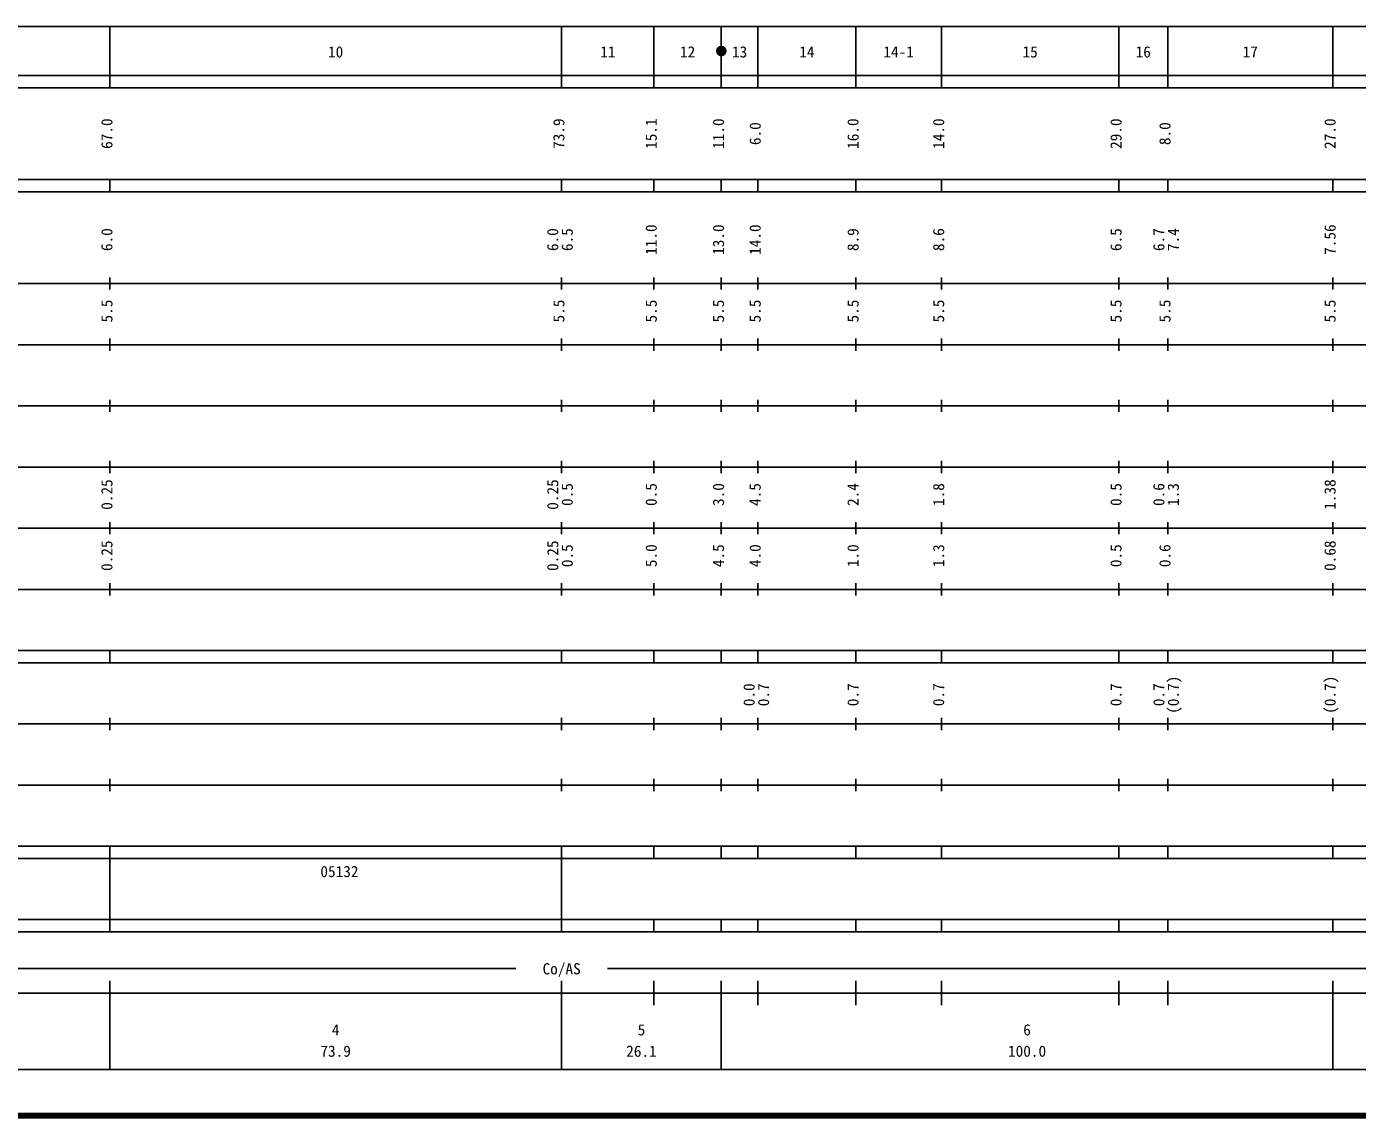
# Model space of a CAD drawing. Units: millimetres on the paper, enlarged 1000 times. Extents: x 40000 to 680000, y 20000 to 380000.
# Drawn here: x 254418 to 472010, y 20000 to 198000 of the extents above; entities that cross this region are included whole.
import ezdxf
from ezdxf.enums import TextEntityAlignment as Align

# ---------------------------------------------------------------- set-up
doc = ezdxf.new("R2010")
doc.units = ezdxf.units.MM
doc.header["$LTSCALE"] = 1000
doc.layers.add('M-TTL', color=2, linetype='Continuous', lineweight=140)
doc.layers.add('M-TTL-BAND', color=7, linetype='Continuous', lineweight=25)
doc.styles.add('ＭＳ ゴシック', font='')
doc.styles.get('ＭＳ ゴシック').set_extended_font_data('MS Gothic')

msp = doc.modelspace()

# ---------------------------------------------------------------- hatches: boundary and pattern name
at = {"layer": 'M-TTL-BAND'}
msp.add_hatch(color=256, dxfattribs=at).paths.add_polyline_path([(368750, 194000, 1), (367250, 194000, 1)])

# ---------------------------------------------------------------- linework, layer by layer
at = {"layer": 'M-TTL'}
msp.add_line((40000, 20000), (680000, 20000), dxfattribs=at)
at = {"layer": 'M-TTL-BAND'}
for p, q in [((68000, 198000), (579000, 198000)), ((268000, 188000), (268000, 198000)), ((341900, 188000), (341900, 198000)), ((357000, 188000), (357000, 198000)), ((368000, 188000), (368000, 198000)), ((374000, 188000), (374000, 198000)), ((390000, 188000), (390000, 198000)), ((404000, 188000), (404000, 198000)), ((433000, 188000), (433000, 198000)), ((441000, 188000), (441000, 198000)), ((468000, 188000), (468000, 198000)), ((40000, 190000), (579000, 190000)), ((40000, 188000), (579000, 188000)), ((40000, 173000), (579000, 173000)), ((268000, 171000), (268000, 173000)), ((341900, 171000), (341900, 173000)), ((357000, 171000), (357000, 173000)), ((368000, 171000), (368000, 173000)), ((374000, 171000), (374000, 173000)), ((390000, 171000), (390000, 173000)), ((404000, 171000), (404000, 173000)), ((433000, 171000), (433000, 173000)), ((441000, 171000), (441000, 173000)), ((468000, 171000), (468000, 173000)), ((40000, 171000), (579000, 171000)), ((268000, 155000), (268000, 157000)), ((341900, 155000), (341900, 157000)), ((357000, 155000), (357000, 157000)), ((368000, 155000), (368000, 157000)), ((374000, 155000), (374000, 157000)), ((390000, 155000), (390000, 157000)), ((404000, 155000), (404000, 157000)), ((433000, 155000), (433000, 157000)), ((441000, 155000), (441000, 157000)), ((468000, 155000), (468000, 157000)), ((40000, 156000), (579000, 156000)), ((46000, 146000), (579000, 146000)), ((268000, 145000), (268000, 147000)), ((341900, 145000), (341900, 147000)), ((357000, 145000), (357000, 147000)), ((368000, 145000), (368000, 147000)), ((374000, 145000), (374000, 147000)), ((390000, 145000), (390000, 147000)), ((404000, 145000), (404000, 147000)), ((433000, 145000), (433000, 147000)), ((441000, 145000), (441000, 147000)), ((468000, 145000), (468000, 147000)), ((52000, 136000), (579000, 136000)), ((268000, 135000), (268000, 137000)), ((341900, 135000), (341900, 137000)), ((357000, 135000), (357000, 137000)), ((368000, 135000), (368000, 137000)), ((374000, 135000), (374000, 137000)), ((390000, 135000), (390000, 137000)), ((404000, 135000), (404000, 137000)), ((433000, 135000), (433000, 137000)), ((441000, 135000), (441000, 137000)), ((468000, 135000), (468000, 137000)), ((268000, 125000), (268000, 127000)), ((341900, 125000), (341900, 127000)), ((357000, 125000), (357000, 127000)), ((368000, 125000), (368000, 127000)), ((374000, 125000), (374000, 127000)), ((390000, 125000), (390000, 127000)), ((404000, 125000), (404000, 127000)), ((433000, 125000), (433000, 127000)), ((441000, 125000), (441000, 127000)), ((468000, 125000), (468000, 127000)), ((46000, 126000), (579000, 126000)), ((52000, 116000), (579000, 116000)), ((268000, 115000), (268000, 117000)), ((341900, 115000), (341900, 117000)), ((357000, 115000), (357000, 117000)), ((368000, 115000), (368000, 117000)), ((374000, 115000), (374000, 117000)), ((390000, 115000), (390000, 117000)), ((404000, 115000), (404000, 117000)), ((433000, 115000), (433000, 117000)), ((441000, 115000), (441000, 117000)), ((468000, 115000), (468000, 117000)), ((268000, 105000), (268000, 107000)), ((341900, 105000), (341900, 107000)), ((357000, 105000), (357000, 107000)), ((368000, 105000), (368000, 107000)), ((374000, 105000), (374000, 107000)), ((390000, 105000), (390000, 107000)), ((404000, 105000), (404000, 107000)), ((433000, 105000), (433000, 107000)), ((441000, 105000), (441000, 107000)), ((468000, 105000), (468000, 107000)), ((46000, 106000), (579000, 106000)), ((40000, 96000), (579000, 96000)), ((268000, 94000), (268000, 96000)), ((341900, 94000), (341900, 96000)), ((357000, 94000), (357000, 96000)), ((368000, 94000), (368000, 96000)), ((374000, 94000), (374000, 96000)), ((390000, 94000), (390000, 96000)), ((404000, 94000), (404000, 96000)), ((433000, 94000), (433000, 96000)), ((441000, 94000), (441000, 96000)), ((468000, 94000), (468000, 96000)), ((40000, 94000), (579000, 94000)), ((268000, 83000), (268000, 85000)), ((341900, 83000), (341900, 85000)), ((357000, 83000), (357000, 85000)), ((368000, 83000), (368000, 85000)), ((374000, 83000), (374000, 85000)), ((390000, 83000), (390000, 85000)), ((404000, 83000), (404000, 85000)), ((433000, 83000), (433000, 85000)), ((441000, 83000), (441000, 85000)), ((468000, 83000), (468000, 85000)), ((49000, 84000), (579000, 84000)), ((40000, 74000), (579000, 74000)), ((268000, 73000), (268000, 75000)), ((341900, 73000), (341900, 75000)), ((357000, 73000), (357000, 75000)), ((368000, 73000), (368000, 75000)), ((374000, 73000), (374000, 75000)), ((390000, 73000), (390000, 75000)), ((404000, 73000), (404000, 75000)), ((433000, 73000), (433000, 75000)), ((441000, 73000), (441000, 75000)), ((468000, 73000), (468000, 75000)), ((40000, 64000), (579000, 64000)), ((268000, 62000), (268000, 64000)), ((341900, 62000), (341900, 64000)), ((357000, 62000), (357000, 64000)), ((368000, 62000), (368000, 64000)), ((374000, 62000), (374000, 64000)), ((390000, 62000), (390000, 64000)), ((404000, 62000), (404000, 64000)), ((433000, 62000), (433000, 64000)), ((441000, 62000), (441000, 64000)), ((468000, 62000), (468000, 64000)), ((40000, 62000), (579000, 62000)), ((268000, 52000), (268000, 62000)), ((268000, 52000), (268000, 62000)), ((341900, 52000), (341900, 62000)), ((40000, 52000), (579000, 52000)), ((268000, 50000), (268000, 52000)), ((341900, 50000), (341900, 52000)), ((357000, 50000), (357000, 52000)), ((368000, 50000), (368000, 52000)), ((374000, 50000), (374000, 52000)), ((390000, 50000), (390000, 52000)), ((404000, 50000), (404000, 52000)), ((433000, 50000), (433000, 52000)), ((441000, 50000), (441000, 52000)), ((468000, 50000), (468000, 52000)), ((40000, 50000), (579000, 50000)), ((208500, 44000), (334400, 44000)), ((349400, 44000), (565000, 44000)), ((268000, 27500), (268000, 42000)), ((341900, 27500), (341900, 42000)), ((357000, 38000), (357000, 42000)), ((368000, 27500), (368000, 42000)), ((374000, 38000), (374000, 42000)), ((390000, 38000), (390000, 42000)), ((404000, 38000), (404000, 42000)), ((433000, 38000), (433000, 42000)), ((441000, 38000), (441000, 42000)), ((468000, 27500), (468000, 42000)), ((40000, 40000), (579000, 40000)), ((68000, 27500), (579000, 27500))]:
    msp.add_line(p, q, dxfattribs=at)
msp.add_lwpolyline([(368750, 194000, 1), (367250, 194000, 1)], format="xyb", close=True, dxfattribs=at)

# ---------------------------------------------------------------- texts
at = {"layer": 'M-TTL-BAND', "style": 'ＭＳ ゴシック'}
for s, p in [('10', (304950, 192405)), ('11', (349450, 192405)), ('12', (362500, 192405)), ('13', (371000, 192405)), ('14', (382000, 192405)), ('14-1', (397000, 192405)), ('15', (418500, 192405)), ('16', (437000, 192405)), ('17', (454500, 192405)), ('Co/AS', (341900, 42500)), ('4', (304950, 32523)), ('5', (354950, 32523)), ('6', (418000, 32523)), ('73.9', (304950, 29033)), ('26.1', (354950, 29033)), ('100.0', (418000, 29033))]:
    msp.add_text(s, height=1833, dxfattribs=at).set_placement(p, align=Align.BOTTOM_CENTER)
for s, p in [('67.0', (269000, 180500)), ('73.9', (342900, 180500)), ('15.1', (358000, 180500)), ('11.0', (369000, 180500)), ('16.0', (391000, 180500)), ('14.0', (405000, 180500)), ('29.0', (434000, 180500)), ('27.0', (469000, 180500)), ('6.0', (375000, 180500)), ('8.0', (442000, 180500)), ('11.0', (358000, 163174)), ('13.0', (369000, 163174)), ('14.0', (375000, 163174)), ('7.56', (469000, 163174)), ('6.0', (269000, 163174)), ('6.0', (341900, 163174)), ('6.5', (344270, 163174)), ('8.9', (391000, 163174)), ('8.6', (405000, 163174)), ('6.5', (434000, 163174)), ('6.7', (441000, 163174)), ('7.4', (443370, 163174)), ('5.5', (269000, 151500)), ('5.5', (342900, 151500)), ('5.5', (358000, 151500)), ('5.5', (369000, 151500)), ('5.5', (375000, 151500)), ('5.5', (391000, 151500)), ('5.5', (405000, 151500)), ('5.5', (434000, 151500)), ('5.5', (442000, 151500)), ('5.5', (469000, 151500)), ('0.25', (269000, 121500)), ('0.25', (341900, 121500)), ('0.5', (344270, 121500)), ('0.5', (358000, 121500)), ('3.0', (369000, 121500)), ('4.5', (375000, 121500)), ('2.4', (391000, 121500)), ('1.8', (405000, 121500)), ('0.5', (434000, 121500)), ('0.6', (441000, 121500)), ('1.3', (443370, 121500)), ('1.38', (469000, 121500)), ('0.25', (269000, 111500)), ('0.25', (341900, 111500)), ('0.5', (344270, 111500)), ('5.0', (358000, 111500)), ('4.5', (369000, 111500)), ('4.0', (375000, 111500)), ('1.0', (391000, 111500)), ('1.3', (405000, 111500)), ('0.5', (434000, 111500)), ('0.6', (442000, 111500)), ('0.68', (469000, 111500)), ('(0.7)', (443370, 88764)), ('(0.7)', (469000, 88764)), ('0.0', (374000, 88764)), ('0.7', (376370, 88764)), ('0.7', (391000, 88764)), ('0.7', (405000, 88764)), ('0.7', (434000, 88764)), ('0.7', (441000, 88764))]:
    msp.add_text(s, height=1833, rotation=90, dxfattribs=at).set_placement(p, align=Align.BOTTOM_CENTER)
msp.add_text('05132', height=1833, dxfattribs=at).set_placement((302450, 58405), align=Align.BOTTOM_LEFT)

doc.saveas('drawing.dxf')
